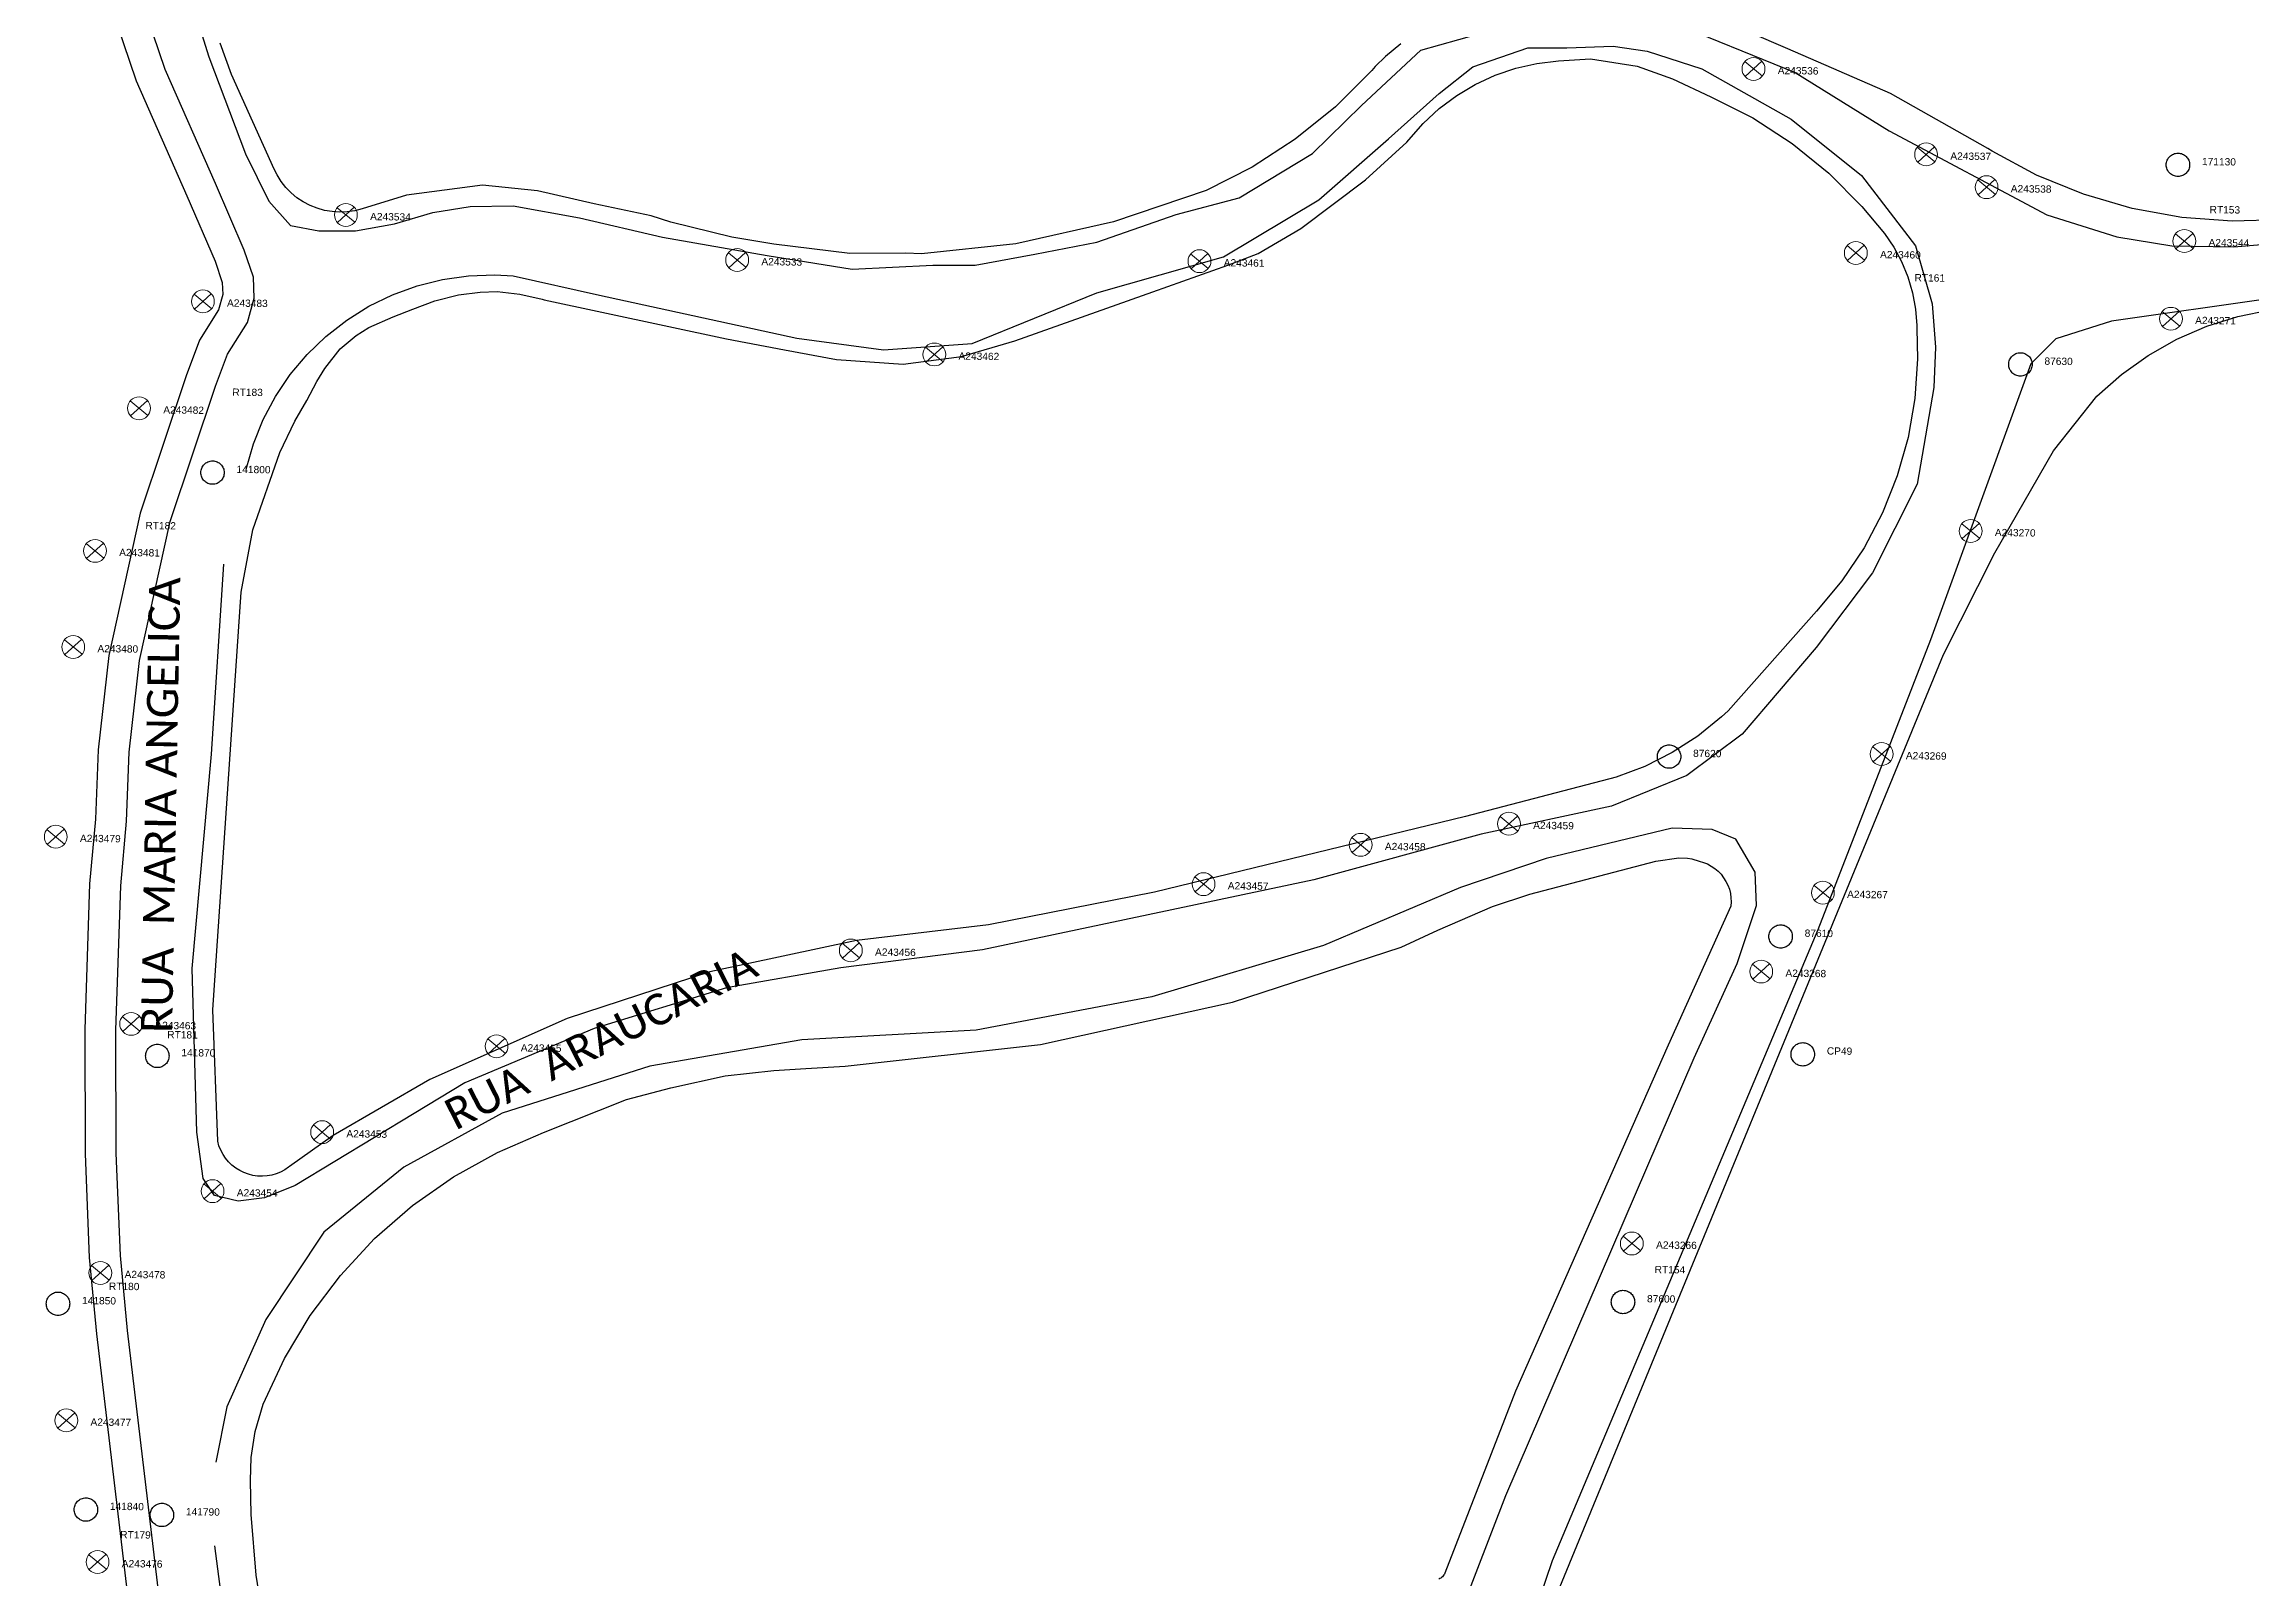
# Model space of a CAD drawing. Header units: millimetres. Extents: x 676447 to 689606, y 7455628 to 7463967.
# Drawn here: x 683626.7 to 683839, y 7459877.4 to 7460024.9 of the extents above; entities that cross this region are included whole.
import ezdxf

# ---------------------------------------------------------------- set-up
doc = ezdxf.new("R2010")
doc.units = ezdxf.units.MM
doc.header["$LTSCALE"] = 0.1
doc.header["$MEASUREMENT"] = 0
doc.linetypes.add('PHANTOM2', pattern=[1.25, 0.625, -0.125, 0.125, -0.125, 0.125, -0.125])
doc.layers.add('10.4-Postes', color=1, linetype='Continuous', lineweight=0)
for name, color, linetype in [('Caixas Subterrâneas', 5, 'Continuous'), ('LEGENDAS_INFRAESTRUTURAS', 7, 'Continuous'), ('MUB_MEIOFIO', 7, 'Continuous'), ('MUB_QUADRAS', 7, 'Continuous'), ('MUB_SEGMENTO', 7, 'Continuous'), ('NOS_DE_INFRAESTRUTURA', 7, 'Continuous')]:
    doc.layers.add(name, color=color, linetype=linetype)
doc.styles.add('Legend', font='calibri.ttf')
doc.styles.get("Standard").update_dxf_attribs({"font": 'arial.ttf'})

# ---------------------------------------------------------------- blocks, each defined once
blk = doc.blocks.new('PTPT')
at = {"layer": '10.4-Postes', "color": 1, "linetype": 'PHANTOM2'}
for points in [[(-0.0000079, 0.0000104), (0.0000075, -0.000002)], [(0.000007, 0.0000109), (-0.0000074, -0.0000025)]]:
    blk.add_lwpolyline(points, dxfattribs=at)
at = {"layer": '10.4-Postes', "color": 1}
blk.add_circle((-0.0000002, 0.0000042), 0.00000987, dxfattribs=at)
blk = doc.blocks.new('MHMZ')
at = {"linetype": 'PHANTOM2'}
blk.add_circle((0, 0), 0.0000101, dxfattribs=at)

msp = doc.modelspace()

# ---------------------------------------------------------------- linework, layer by layer
at = {"layer": 'MUB_MEIOFIO', "color": 253, "linetype": 'Continuous'}
for points in [[(683641.68, 7459842.81), (683634.72, 7459901.28), (683634.05, 7459908.49), (683633.65, 7459918.33), (683633.62, 7459930.16), (683634.08, 7459944.03), (683634.65, 7459950.26), (683634.89, 7459956.88), (683635.89, 7459965.68), (683638.85, 7459979.06), (683643.2, 7459992.06), (683644.36, 7459995.13), (683646.27, 7459998.18), (683646.9, 7460000.52), (683646.84, 7460002.55), (683645.96, 7460005.15), (683643.2, 7460011.55), (683638.36, 7460022.51), (683636.05, 7460029.32)], [(683640.73, 7460029.58), (683642.55, 7460023.72), (683646.09, 7460014.39), (683648.31, 7460009.83), (683650.4, 7460007.49), (683653.12, 7460006.98), (683656.67, 7460006.98), (683660.41, 7460007.68), (683664.08, 7460008.76), (683667.69, 7460009.33), (683671.81, 7460009.39), (683678.21, 7460008.25), (683686.18, 7460006.4), (683696.26, 7460004.61), (683704.42, 7460003.3), (683712.18, 7460003.68), (683716.24, 7460003.68), (683722, 7460004.76), (683727.96, 7460005.9), (683735.59, 7460008.55), (683741.64, 7460010.18), (683748.7, 7460014.43), (683753.4, 7460019.04), (683759.1, 7460024.36), (683768.26, 7460026.91)], [(683782.63, 7460027.28), (683795.11, 7460022.21), (683804.15, 7460016.61), (683819.3, 7460008.54), (683826.03, 7460006.43), (683831.33, 7460005.56), (683837.3, 7460005.47), (683843.72, 7460006.01)], [(683646.15, 7459984.08), (683646.85, 7459986.51), (683647.79, 7459988.85), (683648.98, 7459991.07), (683650.39, 7459993.17), (683652.01, 7459995.1), (683653.82, 7459996.85), (683655.81, 7459998.41), (683657.95, 7459999.74), (683660.22, 7460000.85), (683662.59, 7460001.71), (683665.04, 7460002.32), (683667.54, 7460002.68), (683670.06, 7460002.76), (683671.81, 7460002.67), (683680.13, 7460000.82), (683699.11, 7459996.66), (683707.43, 7459995.55), (683715.96, 7459996.15), (683727.95, 7460001.03), (683740.13, 7460004.48), (683749.3, 7460009.97), (683756, 7460015.85), (683760.87, 7460020.21), (683764.12, 7460022.75), (683769.39, 7460024.58), (683773.15, 7460024.58), (683777.6, 7460024.73), (683780.86, 7460024.25), (683786.12, 7460022.58), (683794.73, 7460017.72), (683801.5, 7460012.31), (683806.68, 7460005.54), (683808.27, 7459999.96), (683808.59, 7459995.82), (683808.43, 7459991.92), (683806.84, 7459982.64), (683802.54, 7459974.11), (683797.12, 7459966.94), (683790.02, 7459958.62), (683784.68, 7459954.64), (683777.43, 7459951.69), (683764.92, 7459948.99), (683748.82, 7459944.61), (683716.96, 7459937.89), (683703.34, 7459936.14), (683692.34, 7459934.22), (683679.6, 7459930.32), (683667.16, 7459925.09), (683662.31, 7459922.13), (683650.86, 7459915.21), (683647.91, 7459914.04), (683645.39, 7459913.7), (683643.1, 7459914.26), (683642.02, 7459915.9), (683641.4, 7459920.36), (683640.95, 7459936.07), (683642.82, 7459956.69), (683643.99, 7459974.96)], [(683840.82, 7460000.48), (683825.53, 7459998.31), (683820.18, 7459996.6), (683817.78, 7459994.2), (683811.33, 7459976.49), (683808.12, 7459967.68), (683797.3, 7459939.79), (683771.75, 7459879.15), (683768.64, 7459869.98)], [(683762.91, 7459874.11), (683767.3, 7459885.42), (683785.41, 7459927.5), (683789.53, 7459936.55), (683791.4, 7459942.13), (683791.26, 7459945.33), (683789.4, 7459948.52), (683787.14, 7459949.45), (683783.28, 7459949.58), (683771.17, 7459946.66), (683762.92, 7459943.86), (683749.75, 7459938.28), (683733.25, 7459933.35), (683716.35, 7459930.16), (683699.59, 7459929.23), (683684.95, 7459926.7), (683670.77, 7459922.16), (683661.32, 7459916.97), (683653.61, 7459910.72), (683648.02, 7459902.34), (683644.29, 7459893.96), (683643.23, 7459888.64)], [(683643.09, 7459880.57), (683649.3, 7459833.27)]]:
    msp.add_lwpolyline(points, dxfattribs=at)
at = {"layer": 'MUB_MEIOFIO', "linetype": 'Continuous'}
for points in [[(683641.68, 7459842.81), (683634.72, 7459901.28), (683634.05, 7459908.49), (683633.65, 7459918.33), (683633.62, 7459930.16), (683634.08, 7459944.03), (683634.65, 7459950.26), (683634.89, 7459956.88), (683635.89, 7459965.68), (683638.85, 7459979.06), (683643.2, 7459992.06), (683644.36, 7459995.13), (683646.27, 7459998.18), (683646.9, 7460000.52), (683646.84, 7460002.55), (683645.96, 7460005.15), (683643.2, 7460011.55), (683638.36, 7460022.51), (683636.05, 7460029.32)], [(683640.73, 7460029.58), (683642.55, 7460023.72), (683646.09, 7460014.39), (683648.31, 7460009.83), (683650.4, 7460007.49), (683653.12, 7460006.98), (683656.67, 7460006.98), (683660.41, 7460007.68), (683664.08, 7460008.76), (683667.69, 7460009.33), (683671.81, 7460009.39), (683678.21, 7460008.25), (683686.18, 7460006.4), (683696.26, 7460004.61), (683704.42, 7460003.3), (683712.18, 7460003.68), (683716.24, 7460003.68), (683722, 7460004.76), (683727.96, 7460005.9), (683735.59, 7460008.55), (683741.64, 7460010.18), (683748.7, 7460014.43), (683753.4, 7460019.04), (683759.1, 7460024.36), (683768.26, 7460026.91)], [(683782.63, 7460027.28), (683795.11, 7460022.21), (683804.15, 7460016.61), (683819.3, 7460008.54), (683826.03, 7460006.43), (683831.33, 7460005.56), (683837.3, 7460005.47), (683843.72, 7460006.01)], [(683646.15, 7459984.08), (683646.85, 7459986.51), (683647.79, 7459988.85), (683648.98, 7459991.07), (683650.39, 7459993.17), (683652.01, 7459995.1), (683653.82, 7459996.85), (683655.81, 7459998.41), (683657.95, 7459999.74), (683660.22, 7460000.85), (683662.59, 7460001.71), (683665.04, 7460002.32), (683667.54, 7460002.68), (683670.06, 7460002.76), (683671.81, 7460002.67), (683680.13, 7460000.82), (683699.11, 7459996.66), (683707.43, 7459995.55), (683715.96, 7459996.15), (683727.95, 7460001.03), (683740.13, 7460004.48), (683749.3, 7460009.97), (683756, 7460015.85), (683760.87, 7460020.21), (683764.12, 7460022.75), (683769.39, 7460024.58), (683773.15, 7460024.58), (683777.6, 7460024.73), (683780.86, 7460024.25), (683786.12, 7460022.58), (683794.73, 7460017.72), (683801.5, 7460012.31), (683806.68, 7460005.54), (683808.27, 7459999.96), (683808.59, 7459995.82), (683808.43, 7459991.92), (683806.84, 7459982.64), (683802.54, 7459974.11), (683797.12, 7459966.94), (683790.02, 7459958.62), (683784.68, 7459954.64), (683777.43, 7459951.69), (683764.92, 7459948.99), (683748.82, 7459944.61), (683716.96, 7459937.89), (683703.34, 7459936.14), (683692.34, 7459934.22), (683679.6, 7459930.32), (683667.16, 7459925.09), (683662.31, 7459922.13), (683650.86, 7459915.21), (683647.91, 7459914.04), (683645.39, 7459913.7), (683643.1, 7459914.26), (683642.02, 7459915.9), (683641.4, 7459920.36), (683640.95, 7459936.07), (683642.82, 7459956.69), (683643.99, 7459974.96)], [(683840.82, 7460000.48), (683825.53, 7459998.31), (683820.18, 7459996.6), (683817.78, 7459994.2), (683811.33, 7459976.49), (683808.12, 7459967.68), (683797.3, 7459939.79), (683771.75, 7459879.15), (683768.64, 7459869.98)], [(683762.91, 7459874.11), (683767.3, 7459885.42), (683785.41, 7459927.5), (683789.53, 7459936.55), (683791.4, 7459942.13), (683791.26, 7459945.33), (683789.4, 7459948.52), (683787.14, 7459949.45), (683783.28, 7459949.58), (683771.17, 7459946.66), (683762.92, 7459943.86), (683749.75, 7459938.28), (683733.25, 7459933.35), (683716.35, 7459930.16), (683699.59, 7459929.23), (683684.95, 7459926.7), (683670.77, 7459922.16), (683661.32, 7459916.97), (683653.61, 7459910.72), (683648.02, 7459902.34), (683644.29, 7459893.96), (683643.23, 7459888.64)], [(683643.09, 7459880.57), (683649.3, 7459833.27)]]:
    msp.add_lwpolyline(points, dxfattribs=at)
at = {"layer": 'MUB_QUADRAS', "linetype": 'Continuous'}
for points in [[(683841.79, 7460008.05), (683837.15, 7460007.92), (683832.3, 7460008.28), (683827.51, 7460009.15), (683822.83, 7460010.51), (683818.33, 7460012.36), (683814.04, 7460014.66), (683813.64, 7460014.92), (683804.27, 7460020.21), (683794.39, 7460024.5), (683780.01, 7460030.71)], [(683633.09, 7460028.69), (683635.56, 7460021.42), (683640.45, 7460010.35), (683643.16, 7460004.08), (683643.85, 7460002.02), (683643.89, 7460000.88), (683643.49, 7459999.39), (683641.66, 7459996.47), (683640.37, 7459993.07), (683635.95, 7459979.86), (683632.93, 7459966.17), (683631.9, 7459957.1), (683631.65, 7459950.45), (683631.08, 7459944.22), (683630.62, 7459930.21), (683630.65, 7459918.27), (683631.06, 7459908.29), (683631.74, 7459900.96), (683638.69, 7459842.57)], [(683757.18, 7460024.97), (683755.7, 7460023.74), (683754.73, 7460022.78), (683754.39, 7460022.4), (683750.89, 7460018.91), (683747.03, 7460015.8), (683742.88, 7460013.12), (683738.46, 7460010.88), (683729.57, 7460007.87), (683720.17, 7460005.74), (683711.09, 7460004.79), (683709.58, 7460004.84), (683704.19, 7460004.82), (683696.9, 7460005.72), (683692.86, 7460006.39), (683686.99, 7460007.83), (683685.09, 7460008.43), (683679.61, 7460009.58), (683674.15, 7460010.83), (683668.88, 7460011.39), (683661.56, 7460010.42), (683657.3, 7460009.1), (683656.59, 7460008.92), (683655.86, 7460008.82), (683655.13, 7460008.79), (683654.4, 7460008.84), (683653.68, 7460008.96), (683652.97, 7460009.16), (683652.29, 7460009.43), (683651.64, 7460009.77), (683651.03, 7460010.18), (683650.47, 7460010.65), (683649.96, 7460011.17), (683649.51, 7460011.75), (683649.12, 7460012.37), (683648.85, 7460012.91), (683644.74, 7460022.01), (683643.64, 7460025.04)], [(683643.41, 7459919.47), (683642.95, 7459932.12), (683645.67, 7459972.27), (683646.79, 7459978.25), (683649.39, 7459985.69), (683650.82, 7459988.71), (683651.99, 7459990.68), (683652.94, 7459992.51), (683653.7, 7459993.77), (683655.2, 7459995.65), (683656.73, 7459996.92), (683657.93, 7459997.71), (683660.28, 7459998.72), (683662.16, 7459999.47), (683664.3, 7460000.27), (683666.57, 7460000.85), (683668.66, 7460001.1), (683670.27, 7460001.15), (683672.46, 7460000.9), (683674.62, 7460000.42), (683674.79, 7460000.37), (683692.35, 7459996.6), (683697.91, 7459995.56), (683702.91, 7459994.61), (683709.34, 7459994.18), (683714.95, 7459994.91), (683720.06, 7459996.41), (683733.34, 7460001.12), (683740.56, 7460003.69), (683743.48, 7460004.8), (683747.57, 7460007.23), (683753.8, 7460011.91), (683757.76, 7460015.53), (683757.97, 7460015.74), (683759.35, 7460017.32), (683760.88, 7460018.74), (683762.56, 7460019.99), (683764.35, 7460021.07), (683766.25, 7460021.95), (683768.24, 7460022.62), (683770.28, 7460023.09), (683772.35, 7460023.34), (683775.44, 7460023.54), (683779.9, 7460022.83), (683783.31, 7460021.62), (683787.01, 7460019.89), (683791.04, 7460017.84), (683794.83, 7460015.38), (683798.34, 7460012.54), (683801.53, 7460009.34), (683803.69, 7460006.75), (683804.59, 7460005.43), (683805.34, 7460004.03), (683805.94, 7460002.56), (683806.39, 7460001.04), (683806.68, 7459999.47), (683806.8, 7459997.89), (683806.8, 7459997.62), (683806.88, 7459994.7), (683806.62, 7459990.89), (683805.97, 7459987.12), (683804.93, 7459983.45), (683803.52, 7459979.9), (683801.74, 7459976.53), (683799.61, 7459973.35), (683797.17, 7459970.42), (683788.67, 7459960.85), (683788.04, 7459960.27), (683785.74, 7459958.42), (683783.27, 7459956.83), (683780.65, 7459955.5), (683777.9, 7459954.46), (683763.42, 7459950.68), (683733.5, 7459943.41), (683717.53, 7459940.28), (683704.83, 7459938.77), (683690.72, 7459935.76), (683677, 7459931.29), (683663.82, 7459925.41), (683654.5, 7459920.02), (683650.3, 7459917.04), (683650.23, 7459916.98), (683649.86, 7459916.73), (683649.46, 7459916.51), (683649.03, 7459916.34), (683648.6, 7459916.22), (683648.15, 7459916.14), (683647.7, 7459916.11), (683647.25, 7459916.13), (683646.8, 7459916.19), (683646.36, 7459916.3), (683645.93, 7459916.46), (683645.53, 7459916.66), (683645.14, 7459916.9), (683644.78, 7459917.18), (683644.46, 7459917.49), (683644.17, 7459917.84), (683643.92, 7459918.21), (683643.7, 7459918.61), (683643.53, 7459919.04), (683643.41, 7459919.47)], [(683772.49, 7459876.61), (683809.38, 7459966.28), (683814.3, 7459976.05), (683819.94, 7459985.83), (683824.13, 7459991.1), (683826.49, 7459993.19), (683829.05, 7459995.02), (683831.8, 7459996.57), (683834.69, 7459997.82), (683837.69, 7459998.77), (683840.78, 7459999.39)], [(683646.55, 7459886.87), (683646.62, 7459889.06), (683647.01, 7459891.57), (683647.79, 7459894.21), (683649.83, 7459898.58), (683652.31, 7459902.72), (683655.21, 7459906.58), (683658.5, 7459910.12), (683662.13, 7459913.29), (683666.08, 7459916.06), (683670.3, 7459918.4), (683674.74, 7459920.3), (683682.71, 7459923.5), (683686.99, 7459924.62), (683692.22, 7459925.75), (683696.89, 7459926.29), (683699.97, 7459926.48), (683703.75, 7459926.68), (683722.53, 7459928.78), (683741, 7459932.83), (683757.21, 7459938.13), (683760.76, 7459939.76), (683766.01, 7459942.04), (683769.59, 7459943.22), (683781.71, 7459946.39), (683783.92, 7459946.71), (683784.74, 7459946.68), (683785.18, 7459946.61), (683785.88, 7459946.39), (683786.28, 7459946.28), (683786.67, 7459946.13), (683787.03, 7459945.93), (683787.37, 7459945.7), (683787.69, 7459945.44), (683787.98, 7459945.14), (683788.23, 7459944.81), (683788.45, 7459944.46), (683788.63, 7459944.09), (683788.78, 7459943.7), (683788.88, 7459943.3), (683788.93, 7459942.89), (683788.95, 7459942.48), (683788.92, 7459942.07), (683782.89, 7459928.71), (683768.2, 7459895.45), (683761.42, 7459877.96), (683761.37, 7459877.87), (683761.32, 7459877.78), (683761.26, 7459877.69), (683761.19, 7459877.61), (683761.11, 7459877.54), (683761.03, 7459877.48), (683760.93, 7459877.43), (683760.84, 7459877.39)], [(683653.68, 7459836.56), (683647.1, 7459877.76), (683646.61, 7459883.6), (683646.55, 7459886.87)]]:
    msp.add_lwpolyline(points, dxfattribs=at)

# ---------------------------------------------------------------- block references
at = {"layer": 'Caixas Subterrâneas', "color": 40}
for p, xscale, yscale, zscale, rotation in [((683831.92, 7460013.34), 111319.4907932736, 111319.4907932736, 111319.4907932736, 359.3004212355339), ((683816.77, 7459994.15), 111319.4907932736, 111319.4907932736, 111319.4907932736, 359.3004729832244), ((683642.91, 7459983.75), 111319.4907932736, 111319.4907932736, 111319.4907932736, 359.3011310124256), ((683782.98, 7459956.45), 111319.4907932736, 111319.4907932736, 111319.4907932736, 359.3005899119587), ((683793.71, 7459939.16), 111319.4907932736, 111319.4907932736, 111319.4907932736, 359.3005438247275), ((683637.6, 7459927.68), 111319.4907932736, 111319.4907932736, 111319.4907932736, 359.3011340294755), ((683795.84, 7459927.83), 111319.4907932736, 111319.4907932736, 111319.4907932736, 359.3005322362535), ((683628.05, 7459903.85), 111319.4907932736, 111319.4907932736, 111319.4907932736, 359.3011630486758), ((683778.55, 7459904.02), 111319.4907932736, 111319.4907932736, 111319.4907932736, 359.3005906940288), ((683630.73, 7459884.07), 111319.4907932735, 111319.4907932735, 111319.4907932735, 359.3011467926181), ((683638.04, 7459883.55), 111319.4907932736, 111319.4907932736, 111319.4907932736, 359.3011188097992)]:
    msp.add_blockref('MHMZ', p, dxfattribs=dict(at, xscale=xscale, yscale=yscale, zscale=zscale, rotation=rotation))
at = {"layer": 'NOS_DE_INFRAESTRUTURA', "color": 1}
for p, xscale, yscale, zscale, rotation in [((683791.12, 7460022.09), 111319.4907932735, 111319.4907932735, 111319.4907932735, 359.3005791034025), ((683807.72, 7460013.87), 111319.4907932736, 111319.4907932736, 111319.4907932736, 359.3005134500191), ((683813.53, 7460010.72), 111319.4907932735, 111319.4907932735, 111319.4907932735, 359.300490370352), ((683655.75, 7460008.05), 111319.4907932736, 111319.4907932736, 111319.4907932736, 359.3010896089932), ((683800.96, 7460004.4), 111319.4907932736, 111319.4907932736, 111319.4907932736, 359.3005362644299), ((683832.55, 7460005.54), 111319.4907932736, 111319.4907932736, 111319.4907932736, 359.3004164719742), ((683693.38, 7460003.72), 111319.4907932735, 111319.4907932735, 111319.4907932735, 359.3009451592473), ((683737.84, 7460003.61), 111319.4907932736, 111319.4907932736, 111319.4907932736, 359.3007760738153), ((683642, 7459999.74), 111319.4907932735, 111319.4907932735, 111319.4907932735, 359.3011393773458), ((683831.26, 7459998.07), 111319.4907932736, 111319.4907932736, 111319.4907932736, 359.3004190569179), ((683712.34, 7459994.64), 111319.4907932736, 111319.4907932736, 111319.4907932736, 359.3008702977892), ((683635.86, 7459989.47), 111319.4907932736, 111319.4907932736, 111319.4907932736, 359.3011595784371), ((683812, 7459977.67), 111319.4907932736, 111319.4907932736, 111319.4907932736, 359.3004860560366), ((683631.63, 7459975.76), 111319.4907932735, 111319.4907932735, 111319.4907932735, 359.3011714682325), ((683629.53, 7459966.52), 111319.4907932736, 111319.4907932736, 111319.4907932736, 359.301176613705), ((683803.44, 7459956.23), 111319.4907932736, 111319.4907932736, 111319.4907932736, 359.3005120268399), ((683767.6, 7459949.53), 111319.4907932736, 111319.4907932736, 111319.4907932736, 359.3006462864832), ((683627.85, 7459948.28), 111319.4907932736, 111319.4907932736, 111319.4907932736, 359.3011774216972), ((683753.34, 7459947.5), 111319.4907932736, 111319.4907932736, 111319.4907932736, 359.3006998977771), ((683738.23, 7459943.72), 111319.4907932736, 111319.4907932736, 111319.4907932736, 359.3007562065457), ((683797.79, 7459942.9), 111319.4907932735, 111319.4907932735, 111319.4907932735, 359.3005294549766), ((683704.31, 7459937.35), 111319.4907932736, 111319.4907932736, 111319.4907932736, 359.3008832555906), ((683791.86, 7459935.32), 111319.4907932735, 111319.4907932735, 111319.4907932735, 359.3005496821257), ((683635.1, 7459930.29), 111319.4907932736, 111319.4907932736, 111319.4907932736, 359.3011443106611), ((683670.24, 7459928.14), 111319.4907932736, 111319.4907932736, 111319.4907932736, 359.3010100324286), ((683653.47, 7459919.88), 111319.4907932736, 111319.4907932736, 111319.4907932736, 359.3010712527948), ((683642.93, 7459914.21), 111319.4907932736, 111319.4907932736, 111319.4907932736, 359.3011096298278), ((683779.42, 7459909.18), 111319.4907932736, 111319.4907932736, 111319.4907932736, 359.3005889728493), ((683632.14, 7459906.35), 111319.4907932736, 111319.4907932736, 111319.4907932736, 359.3011482532743), ((683628.86, 7459892.17), 111319.4907932735, 111319.4907932735, 111319.4907932735, 359.3011563739444), ((683631.87, 7459878.56), 111319.4907932736, 111319.4907932736, 111319.4907932736, 359.3011407512249)]:
    msp.add_blockref('PTPT', p, dxfattribs=dict(at, xscale=xscale, yscale=yscale, zscale=zscale, rotation=rotation))

# ---------------------------------------------------------------- texts
at = {"layer": 'LEGENDAS_INFRAESTRUTURAS', "color": 1}
for s, rotation, p in [('A243536', 359.3006, (683793.43, 7460022.06)), ('A243537', 359.3005, (683810.03, 7460013.84)), ('A243538', 359.3005, (683815.84, 7460010.7)), ('A243534', 359.3011, (683658.06, 7460008.02)), ('RT153', 359.3004, (683834.96, 7460008.69)), ('A243544', 359.3004, (683834.86, 7460005.52)), ('A243533', 359.3009, (683695.69, 7460003.69)), ('A243461', 359.3008, (683740.15, 7460003.58)), ('A243460', 359.3005, (683803.27, 7460004.37)), ('RT161', 359.3005, (683806.58, 7460002.14)), ('A243483', 359.3011, (683644.3, 7459999.71)), ('A243271', 359.3004, (683833.57, 7459998.04)), ('A243462', 359.3009, (683714.65, 7459994.61)), ('RT183', 359.3011, (683644.81, 7459991.14)), ('A243482', 359.3012, (683638.17, 7459989.44)), ('RT182', 359.3012, (683636.45, 7459978.32)), ('A243270', 359.3005, (683814.31, 7459977.65)), ('A243481', 359.3012, (683633.93, 7459975.73)), ('A243480', 359.3012, (683631.84, 7459966.49)), ('A243269', 359.3005, (683805.75, 7459956.2)), ('A243479', 359.3012, (683630.16, 7459948.25)), ('A243459', 359.3006, (683769.91, 7459949.5)), ('A243458', 359.3007, (683755.65, 7459947.47)), ('A243457', 359.3007, (683740.54, 7459943.69)), ('A243267', 359.3005, (683800.1, 7459942.87)), ('A243456', 359.3009, (683706.62, 7459937.32)), ('A243268', 359.3005, (683794.17, 7459935.29)), ('A243463', 359.3011, (683637.41, 7459930.27)), ('RT181', 359.3011, (683638.55, 7459929.38)), ('A243455', 359.301, (683672.55, 7459928.11)), ('A243453', 359.3011, (683655.78, 7459919.85)), ('A243454', 359.3011, (683645.24, 7459914.18)), ('A243266', 359.3006, (683781.73, 7459909.16)), ('RT180', 359.3011, (683632.94, 7459905.19)), ('A243478', 359.3011, (683634.45, 7459906.33)), ('RT154', 359.3006, (683781.59, 7459906.8)), ('A243477', 359.3011, (683631.17, 7459892.14)), ('RT179', 359.3011, (683634.03, 7459881.31)), ('A243476', 359.3011, (683634.18, 7459878.53))]:
    msp.add_text(s, height=0.7, rotation=rotation, dxfattribs=at).set_placement(p)
at = {"layer": 'LEGENDAS_INFRAESTRUTURAS', "color": 5}
for s, rotation, p in [('171130', 359.3004, (683834.23, 7460013.31)), ('87630', 359.3005, (683819.08, 7459994.12)), ('141800', 359.3011, (683645.22, 7459983.72)), ('87620', 359.3006, (683785.29, 7459956.42)), ('87610', 359.3005, (683796.02, 7459939.13)), ('141870', 359.3011, (683639.91, 7459927.65)), ('CP49', 359.3005, (683798.15, 7459927.81)), ('141850', 359.3012, (683630.36, 7459903.82)), ('87600', 359.3006, (683780.86, 7459903.99)), ('141840', 359.3011, (683633.04, 7459884.04)), ('141790', 359.3011, (683640.35, 7459883.52))]:
    msp.add_text(s, height=0.7, rotation=rotation, dxfattribs=at).set_placement(p)
at = {"layer": 'MUB_SEGMENTO', "color": 253, "style": 'Legend'}
for s, rotation, p in [('RUA  MARIA ANGELICA', 88.9573, (683639.02, 7459929.85)), ('RUA  ARAUCARIA', 27.0881, (683666.27, 7459920.48))]:
    msp.add_text(s, height=3, rotation=rotation, dxfattribs=at).set_placement(p)

doc.saveas('drawing.dxf')
